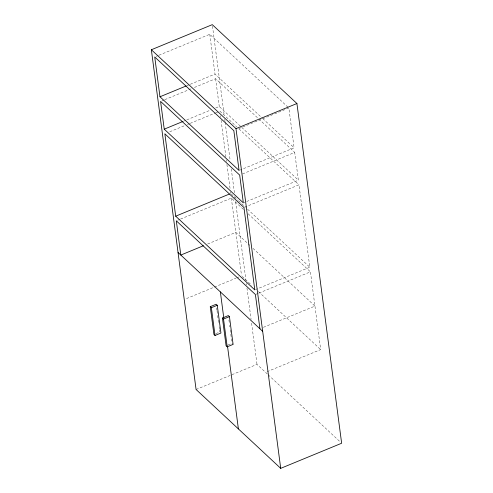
<?xml version="1.0" encoding="UTF-8"?>
<svg xmlns="http://www.w3.org/2000/svg" width="493" height="493" viewBox="0 0 493 493"><rect width="100%" height="100%" fill="white"/><g stroke="black" fill="none" stroke-linecap="round" stroke-linejoin="round"><path stroke-width="0.37" stroke-dasharray="2.46 1.85" d="M156.139 56.381L158.259 55.512M158.962 55.216L209.765 34.288L288.306 107.474M186.779 85.72L189.602 84.556M190.31 84.266L215.003 74.092L262.128 118.006M161.994 100.812L164.107 99.943M164.816 99.654L191.623 88.604M194.445 87.44L215.614 78.72L258.252 118.449M183.285 121.315L186.107 120.156M186.816 119.861L210.098 110.266M215.743 107.942L219.268 106.488L241.151 126.88M169.783 131.76L184.598 125.653M187.42 124.489L189.54 123.62M190.243 123.33L214.936 113.15M215.644 112.86L218.467 111.701M238.772 128.642L288.867 107.998L294.105 147.801L239.783 170.19M242.507 173.949L294.715 152.429L298.37 180.204L244.047 202.586M177.714 220.229L179.828 219.354M180.537 219.065L231.334 198.131L244.799 210.677M244.657 207.22L298.98 184.832L309.826 267.218L258.326 288.442M207.621 244.01L235.845 232.382L247.622 243.357M186.539 298.567L235.925 278.212M236.634 277.923L239.456 276.758M255.503 289.601L257.617 288.732M256.113 294.229L258.227 293.36M258.93 293.07L310.436 271.846L320.672 349.599L265.641 372.277M215.885 333.632L219.816 332.011L219.521 329.762M263.441 327.321L314.947 306.091L252.675 248.065M228.056 344.977L231.987 343.356L233.097 344.385M196.078 389.482L257.007 364.376L267.656 374.298M262.689 118.53L294.105 147.801M258.813 118.973L294.715 152.429M241.712 127.397L298.37 180.204M219.878 111.116L236.708 126.8M238.951 128.895L298.98 184.832M231.285 194.026L238.014 200.3M238.575 200.824L245.311 207.097M247.554 209.186L309.826 267.218M248.164 213.814L310.436 271.846M248.182 243.881L249.865 245.452M242.131 276.413L251.67 285.299M258.4 291.573L320.672 349.599M268.217 374.822L339.967 441.673M212.483 26.178L224.241 115.498M224.746 119.312L225.048 121.605M225.147 122.369L230.176 160.539M231.279 168.939L234.495 193.367M234.896 196.424L235.099 197.946M235.599 201.766L245.952 280.4M246.358 283.45L246.555 284.979M246.956 288.029L251.079 319.335M251.584 323.149L257.007 364.376M209.765 34.288L215.003 74.092M215.614 78.72L219.268 106.488M220.482 115.695L220.679 117.217M221.08 120.274L225.905 156.885M226.305 159.935L226.503 161.464M226.909 164.514L230.12 188.924M230.521 191.974L230.724 193.502M231.334 198.131L241.471 275.125M228.925 320.086L229.22 322.336M229.615 325.343L229.812 326.841M230.206 329.842L230.706 333.595M230.804 334.346L231.297 338.099M231.396 338.851L231.692 341.101M216.655 307.996L216.951 310.245M217.049 310.997L217.542 314.75M217.641 315.502L218.14 319.254M218.239 320.006L218.732 323.759M219.126 326.76L219.422 329.01"/><path stroke-width="0.74" d="M151.357 49.756L212.286 24.65L296.922 103.518L341.643 443.244L280.714 468.35L196.078 389.482L151.357 49.756L235.993 128.624L280.714 468.35M159.972 96.77L239.074 170.479L233.836 130.676L154.728 56.966L159.972 96.77L186.077 86.01M164.237 129.166L243.339 202.882L239.684 175.107L160.582 101.398L164.237 129.166L182.583 121.605M235.993 128.624L296.922 103.518M175.693 216.18L254.795 289.896L243.949 207.51L164.847 133.794L175.693 216.18L229.313 194.082M203.387 245.754L180.808 255.06L176.303 220.809L255.405 294.524L259.916 328.769M210.264 306.671L216.162 304.243L217.265 305.272L220.926 333.046L215.028 335.474L213.919 334.445L210.264 306.671L211.374 307.706L215.028 335.474M211.374 307.706L217.265 305.272M222.435 318.016L228.333 315.582L229.436 316.617L233.097 344.385L227.199 346.813L226.09 345.784L222.435 318.016L223.539 319.045L227.199 346.813M223.539 319.045L229.436 316.617M178.047 252.484L262.683 331.351M220.365 291.918L223.767 317.794M227.476 345.957L238.396 428.916"/></g></svg>
